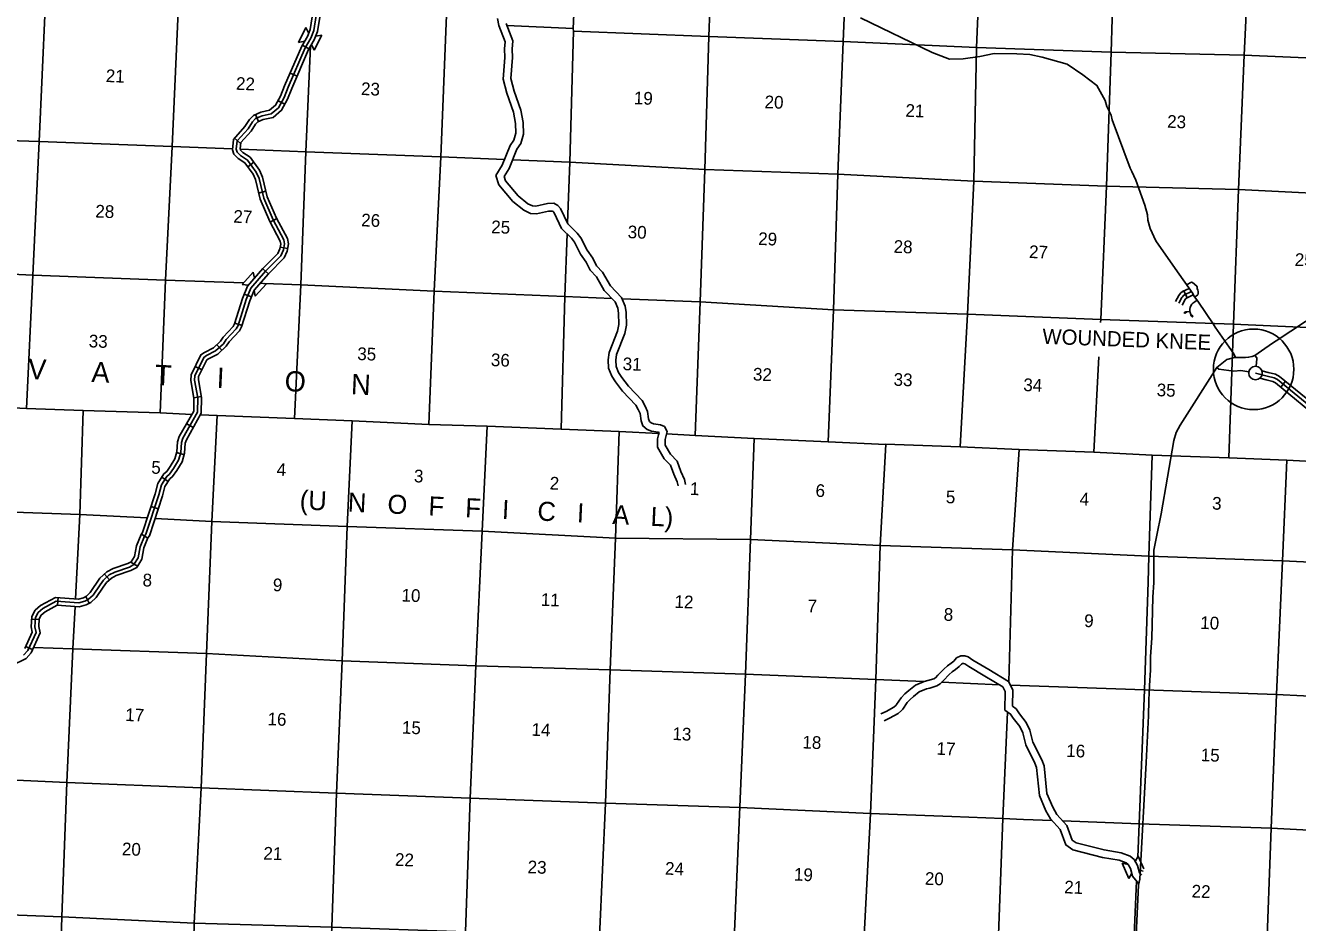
# Model space of a CAD drawing. Extents: x 281213 to 901381, y 15267972 to 16023003.
# Drawn here: x 694903 to 745030, y 15665767 to 15701104 of the extents above; entities that cross this region are included whole.
import ezdxf

# ---------------------------------------------------------------- set-up
doc = ezdxf.new("R2010")
doc.units = 0
for name, color, linetype in [('L10', 7, 'Continuous'), ('L11', 7, 'Continuous'), ('L13', 7, 'Continuous'), ('L14', 7, 'Continuous'), ('L16', 7, 'Continuous'), ('L18', 7, 'Continuous'), ('L31', 7, 'Continuous'), ('L37', 7, 'Continuous'), ('L4', 7, 'Continuous'), ('L9', 7, 'Continuous')]:
    doc.layers.add(name, color=color, linetype=linetype)

msp = doc.modelspace()

# ---------------------------------------------------------------- linework, layer by layer
at = {"layer": 'L10'}
for points in [[(733817, 15674935), (733640, 15675265), (732865, 15675733), (732236, 15676102), (732056, 15676228), (731914, 15676271), (731762, 15676273), (731597, 15676190), (731490, 15676067), (731379, 15675979), (731234, 15675880), (731098, 15675748), (730859, 15675509), (730760, 15675406), (730695, 15675365), (730462, 15675295), (730313, 15675264), (729969, 15675118), (729710, 15674906), (729553, 15674773), (729406, 15674618), (729230, 15674351), (729209, 15674324), (729123, 15674248), (728818, 15674083), (728614, 15673991)], [(733515, 15674864), (733414, 15675051), (732712, 15675475), (732073, 15675849), (731923, 15675955), (731868, 15675972), (731832, 15675972), (731785, 15675949), (731699, 15675849), (731557, 15675737), (731424, 15675646), (731308, 15675534), (731073, 15675299), (730951, 15675172), (730821, 15675090), (730537, 15675004), (730404, 15674976), (730126, 15674858), (729901, 15674675), (729759, 15674555), (729642, 15674431), (729474, 15674176), (729429, 15674118), (729296, 15674001), (728951, 15673814), (728737, 15673718)], [(733515, 15674864), (733495, 15674129)], [(733817, 15674935), (733800, 15674285)], [(738876, 15667637), (738806, 15667727), (738729, 15668013), (738589, 15668249), (738437, 15668378), (738078, 15668515), (737406, 15668627), (736305, 15668908), (736148, 15669016), (735945, 15669593), (735543, 15670029), (735385, 15670306), (735153, 15670847), (735040, 15671945), (734947, 15672173), (734604, 15672872), (734482, 15673344), (734338, 15673645), (734070, 15673989), (733939, 15674189), (733800, 15674285)], [(735115, 15670172), (734859, 15670771), (734746, 15671871), (734672, 15672050), (734321, 15672767), (734199, 15673241), (734081, 15673486), (733825, 15673815), (733721, 15673975), (733495, 15674129)], [(738771, 15667286), (738532, 15667589), (738450, 15667895), (738356, 15668053), (738281, 15668116), (737999, 15668223), (737344, 15668333), (736179, 15668630), (735897, 15668824), (735682, 15669435), (735300, 15669850), (735115, 15670172)]]:
    msp.add_lwpolyline(points, dxfattribs=at)
at = {"layer": 'L11'}
for points in [[(713731, 15698984), (713796, 15699843), (713777, 15700180), (713803, 15700455), (713554, 15701098), (713507, 15701377)], [(714034, 15699009), (714097, 15699840), (714078, 15700174), (714109, 15700497), (713845, 15701179)], [(713731, 15698984), (713870, 15698434), (714136, 15697688), (714216, 15697246), (714231, 15696859), (714147, 15696585), (714001, 15696369), (713692, 15695603), (713435, 15695198)], [(714034, 15699009), (714158, 15698521), (714427, 15697766), (714515, 15697279), (714533, 15696820), (714420, 15696455), (714268, 15696228), (713960, 15695465), (713766, 15695159)], [(719052, 15685972), (718960, 15686149), (718432, 15686696), (718153, 15687062), (718010, 15687294), (717881, 15687610), (717866, 15687934), (717906, 15688215), (718234, 15689056), (718283, 15689325), (718269, 15689769), (718241, 15689969), (718137, 15690222), (717712, 15690659), (717400, 15691207), (717157, 15691463), (716997, 15691780), (716776, 15692098), (716539, 15692572), (716419, 15692726), (716030, 15693112), (715734, 15693724), (715693, 15693775), (715656, 15693795), (715510, 15693788), (715040, 15693689), (714806, 15693699), (714542, 15693830), (714113, 15694175), (713560, 15694831), (713435, 15695198)], [(717256, 15691934), (717035, 15692252), (716794, 15692734), (716644, 15692926), (716278, 15693289), (715989, 15693888), (715888, 15694010), (715728, 15694098), (715472, 15694088), (715015, 15693991), (714882, 15693996), (714705, 15694084), (714324, 15694391), (713826, 15694981), (713766, 15695159)], [(719320, 15686106), (719207, 15686326), (718661, 15686892), (718401, 15687233), (718278, 15687430), (718179, 15687675), (718168, 15687920), (718198, 15688138), (718524, 15688974), (718584, 15689302), (718569, 15689795), (718533, 15690048), (718393, 15690390), (717954, 15690841), (717642, 15691388), (717405, 15691637), (717256, 15691934)], [(719052, 15685972), (719120, 15685816), (719164, 15685527), (719237, 15685328), (719408, 15685183), (719576, 15685120), (719839, 15685078), (719870, 15685065), (719846, 15684979), (719807, 15684822), (719815, 15684491), (720077, 15684037), (720327, 15683780), (720450, 15683425), (720588, 15683132), (720618, 15682965)], [(719320, 15686106), (719411, 15685900), (719456, 15685602), (719491, 15685506), (719562, 15685446), (719653, 15685412), (719923, 15685369), (720083, 15685301), (720193, 15685105), (720136, 15684903), (720108, 15684789), (720113, 15684575), (720319, 15684220), (720589, 15683941), (720728, 15683538), (720876, 15683225), (720913, 15683019)]]:
    msp.add_lwpolyline(points, dxfattribs=at)
at = {"layer": 'L13'}
for p, q in [((716489, 15700987), (713877, 15701097)), ((695189, 15691271), (694949, 15686022)), ((742500, 15689344), (742317, 15684066)), ((697175, 15685943), (697044, 15681845)), ((718304, 15685106), (718152, 15680908)), ((699700, 15681703), (697044, 15681845)), ((733283, 15675130), (731006, 15675230)), ((733602, 15674056), (733423, 15669864))]:
    msp.add_line(p, q, dxfattribs=at)
for points in [[(734103, 15747778), (733740, 15737199), (733542, 15731922), (733374, 15726553), (733108, 15721262), (732928, 15716035), (732812, 15710714), (732600, 15705538), (732384, 15700237), (732278, 15694974), (732030, 15689733), (731732, 15684510)], [(738995, 15736979), (738804, 15731677), (738572, 15726368), (738391, 15721108), (738150, 15715833), (738051, 15710511), (737838, 15705319), (737690, 15700049), (737508, 15694771), (737277, 15689521), (737271, 15689408)], [(744200, 15736770), (743984, 15731460), (743827, 15726165), (743722, 15720910), (743489, 15715618), (743284, 15710392), (743178, 15705129), (742932, 15699929), (742699, 15694637), (742500, 15689344)], [(728310, 15732083), (728102, 15726748), (727867, 15721406), (727741, 15716035), (727525, 15710985), (727345, 15705759), (727121, 15700466), (726916, 15695249), (726748, 15689896), (726535, 15684704)], [(717384, 15723979), (717308, 15721865), (717100, 15716547), (716883, 15711464), (716885, 15711263), (716715, 15706321), (716725, 15706153), (716489, 15700987), (716502, 15700878), (716357, 15695717), (716267, 15693313)], [(696431, 15717549), (696075, 15712337), (695896, 15707136), (695678, 15701786), (695446, 15696528), (695189, 15691271)], [(701648, 15717238), (701379, 15712107), (701116, 15706892), (700927, 15701650), (700685, 15696333), (700419, 15691077), (700213, 15685843)], [(722219, 15711157), (722030, 15705931), (721832, 15700671), (721676, 15695427)], [(711698, 15706051), (711477, 15701199), (711270, 15695931), (711003, 15690633), (710797, 15685390)], [(721832, 15700671), (716502, 15700878)], [(706140, 15700296), (705956, 15696129), (705759, 15690886), (705501, 15685621)], [(748103, 15699712), (742932, 15699929), (737690, 15700049), (732384, 15700237), (727121, 15700466), (721832, 15700671)], [(703063, 15696241), (700685, 15696333), (695446, 15696528), (690140, 15696709), (684813, 15696974), (679622, 15697309), (674367, 15697521), (669139, 15697741), (663853, 15697996), (658584, 15698242), (657067, 15698309)], [(713782, 15695826), (711270, 15695931), (705956, 15696129), (703371, 15696229)], [(721676, 15695427), (716357, 15695717), (714100, 15695812)], [(721676, 15695427), (721488, 15690217), (721290, 15684958)], [(747969, 15694374), (742699, 15694637), (737508, 15694771), (732278, 15694974), (726916, 15695249), (721676, 15695427)], [(716251, 15692893), (716158, 15690424), (716019, 15685196)], [(695189, 15691271), (689911, 15691518), (684614, 15691706), (679395, 15691951), (674116, 15692189)], [(703502, 15690967), (700419, 15691077), (695189, 15691271)], [(718011, 15690352), (716158, 15690424), (711003, 15690633), (705759, 15690886), (704326, 15690937)], [(742500, 15689344), (737277, 15689521), (732030, 15689733), (726748, 15689896), (721488, 15690217), (718415, 15690337)], [(763570, 15688434), (758290, 15688664), (753018, 15688885), (747754, 15689098), (742500, 15689344)], [(737200, 15688051), (737004, 15684289)], [(694949, 15686022), (692064, 15686158), (689729, 15686258), (686784, 15686372), (684466, 15686463), (681573, 15686608), (679163, 15686710), (676254, 15686881), (673904, 15687023), (671094, 15687148), (668712, 15687309)], [(701464, 15685784), (700213, 15685843), (697175, 15685943), (694949, 15686022)], [(702455, 15685738), (702254, 15681567), (702041, 15676359), (701833, 15671075), (701556, 15665743), (701433, 15660490), (701325, 15657630)], [(718304, 15685106), (716019, 15685196), (713091, 15685317), (710797, 15685390), (707777, 15685532), (705501, 15685621), (702455, 15685738), (701800, 15685769)], [(707777, 15685532), (707585, 15681369), (707385, 15676076), (707163, 15670860), (706980, 15665583), (706721, 15660284), (706536, 15654949)], [(713091, 15685317), (712899, 15681179), (712657, 15675880), (712427, 15670663), (712244, 15665395), (712016, 15660011), (711844, 15656815)], [(719858, 15685029), (718304, 15685106)], [(731732, 15684510), (728794, 15684615), (728802, 15684598), (726535, 15684704), (723615, 15684833), (721290, 15684958), (720167, 15685014)], [(723615, 15684833), (723479, 15680852), (723271, 15675551), (722394, 15654958)], [(728802, 15684598), (728583, 15680620), (728409, 15675343)], [(742317, 15684066), (739296, 15684182), (737004, 15684289), (734066, 15684394), (731732, 15684510)], [(734066, 15684394), (733797, 15680443), (733650, 15675245)], [(739296, 15684182), (739169, 15680201), (739137, 15679174)], [(749858, 15683731), (747572, 15683829), (744602, 15683976), (742317, 15684066)], [(744602, 15683976), (744442, 15680013), (744201, 15674746), (743985, 15669479), (743793, 15664151), (743629, 15658965)], [(697044, 15681845), (691855, 15682022), (686651, 15682232), (681380, 15682445), (676067, 15682635), (671531, 15682811)], [(697044, 15681845), (696876, 15678517)], [(718152, 15680908), (712899, 15681179), (707585, 15681369), (702254, 15681567), (700011, 15681687)], [(718152, 15680908), (717939, 15675725), (717766, 15670465), (717526, 15665223), (717447, 15662604)], [(739169, 15680201), (733797, 15680443), (728583, 15680620), (723479, 15680852), (718152, 15680908)], [(749678, 15679768), (744442, 15680013), (739169, 15680201)], [(739137, 15679174), (739004, 15674940), (738787, 15669656), (738730, 15668343)], [(696861, 15678217), (696777, 15676555), (696528, 15671289), (696337, 15665997), (696179, 15660719), (695920, 15655421), (695920, 15653128)], [(723271, 15675551), (717939, 15675725), (712657, 15675880), (707385, 15676076), (702041, 15676359), (696777, 15676555), (695221, 15676603)], [(730305, 15675260), (728409, 15675343), (723271, 15675551)], [(728409, 15675343), (728201, 15670067), (727925, 15664743), (727690, 15659436)], [(748461, 15674534), (744201, 15674746), (739004, 15674940), (733722, 15675112)], [(723047, 15670301), (717766, 15670465), (712427, 15670663), (707163, 15670860), (701833, 15671075), (696528, 15671289), (691392, 15671515), (687509, 15671628)], [(731410, 15669942), (728201, 15670067), (723047, 15670301)], [(733423, 15669864), (731410, 15669942)], [(733423, 15669864), (733224, 15664587), (733133, 15661850)], [(734236, 15669832), (733423, 15669864)], [(735356, 15669789), (734236, 15669832)], [(749215, 15669209), (743985, 15669479), (738787, 15669656), (735779, 15669772)], [(738688, 15667392), (738553, 15664347), (738302, 15659039), (738119, 15653745), (737852, 15648454), (737718, 15643158), (737524, 15637814), (737465, 15636186)], [(717526, 15665223), (712244, 15665395), (706980, 15665583), (701556, 15665743), (696337, 15665997), (691207, 15666188), (685944, 15666401), (680748, 15666603)]]:
    msp.add_lwpolyline(points, dxfattribs=at)
at = {"layer": 'L16'}
msp.add_circle((743373, 15687413), 268, dxfattribs=at)
at = {"layer": 'L18'}
for p, q in [((705658, 15700433), (705949, 15701029)), ((706063, 15700807), (705949, 15701029)), ((705899, 15700479), (705658, 15700433)), ((706171, 15700349), (706284, 15700127)), ((706284, 15700127), (706576, 15700723)), ((706335, 15700677), (706576, 15700723)), ((703877, 15691392), (703438, 15690894)), ((703928, 15691149), (703877, 15691392)), ((703686, 15690875), (703438, 15690894)), ((704400, 15690932), (703961, 15690434)), ((704152, 15690951), (704400, 15690932)), ((703911, 15690677), (703961, 15690434)), ((738633, 15668175), (738754, 15668386)), ((738754, 15668386), (738973, 15667877)), ((738114, 15668111), (738375, 15667501)), ((738356, 15668053), (738114, 15668111)), ((738498, 15667715), (738375, 15667501)), ((738777, 15667834), (738940, 15667795))]:
    msp.add_line(p, q, dxfattribs=at)
at = {"layer": 'L31'}
msp.add_ellipse((743298, 15687559), major_axis=(0, -1586), ratio=0.999994, dxfattribs=at)
at = {"layer": 'L4'}
for points in [[(742589, 15688025), (742518, 15688174), (741782, 15689223), (741704, 15689351), (741128, 15690209), (740937, 15690451), (740899, 15690544), (740203, 15691533), (739440, 15692624), (739217, 15693109), (739130, 15693431), (739114, 15693640), (739013, 15694020), (738653, 15695013), (738500, 15695353), (738438, 15695481), (737723, 15697390), (737680, 15697567), (737519, 15697908), (737445, 15698154), (737127, 15698743), (736563, 15699161), (735950, 15699577), (734967, 15699852), (734487, 15699955), (733962, 15699985), (733069, 15699997), (732504, 15699886), (731857, 15699788), (731313, 15699777), (730628, 15700042), (727813, 15701408)], [(740659, 15690886), (740845, 15690988), (740886, 15690974), (741056, 15690831), (741076, 15690791), (741073, 15690744), (741096, 15690682), (741119, 15690620), (741119, 15690542), (741100, 15690499), (741049, 15690460), (740975, 15690403)], [(738616, 15664159), (738760, 15667236), (738812, 15667477), (739067, 15672070), (739158, 15673912), (739170, 15674522), (739202, 15675101), (739235, 15675708), (739237, 15676245), (739282, 15676965), (739329, 15678583), (739366, 15679167), (739373, 15680434), (739485, 15681026), (739655, 15681865), (740159, 15684751), (740247, 15685065), (740401, 15685360), (741844, 15687633), (742241, 15687951), (742542, 15688020), (742980, 15688031), (743097, 15688032), (743243, 15688065), (743351, 15688107), (743608, 15688290), (744046, 15688590), (744184, 15688684), (747075, 15690591)], [(741073, 15690279), (740988, 15690221), (740903, 15690163), (740868, 15690125), (740833, 15690087), (740800, 15689998), (740787, 15689923), (740786, 15689836), (740808, 15689764), (740829, 15689717), (740889, 15689671), (740898, 15689643), (740891, 15689630), (740873, 15689628), (740846, 15689647), (740828, 15689674), (740829, 15689717)], [(740786, 15689836), (740663, 15689817), (740626, 15689821), (740590, 15689816), (740573, 15689801), (740566, 15689781), (740583, 15689771), (740611, 15689780), (740663, 15689817)], [(743351, 15688107), (743419, 15688016), (743428, 15687971), (743398, 15687680)], [(741844, 15687633), (741934, 15687571), (742515, 15687489), (742800, 15687511), (743108, 15687459)]]:
    msp.add_lwpolyline(points, dxfattribs=at)
at = {"layer": 'L9'}
for p, q in [((706072, 15700183), (705815, 15700334)), ((705604, 15699104), (705329, 15699222)), ((705122, 15697998), (704859, 15698140)), ((704093, 15697322), (703971, 15697595)), ((703365, 15696465), (703143, 15696665)), ((703903, 15695713), (703662, 15695536)), ((704381, 15694573), (704090, 15694504)), ((704807, 15693500), (704543, 15693361)), ((705235, 15692315), (704941, 15692370)), ((704477, 15691322), (704253, 15691519)), ((703806, 15690413), (703528, 15690522)), ((740555, 15690650), (740684, 15690381)), ((703439, 15689287), (703154, 15689377)), ((702643, 15688308), (702441, 15688528)), ((701861, 15687543), (701593, 15687675)), ((744366, 15686857), (744555, 15687088)), ((701834, 15686485), (701539, 15686434)), ((701516, 15685270), (701257, 15685417)), ((701152, 15684194), (700865, 15684277)), ((700527, 15683146), (700276, 15683308)), ((700135, 15682067), (699851, 15682160)), ((699722, 15680907), (699473, 15681071)), ((699315, 15679802), (699059, 15679956)), ((698217, 15679270), (698015, 15679490)), ((696168, 15678267), (696190, 15678565)), ((697420, 15678345), (697279, 15678608)), ((695442, 15677703), (695144, 15677723)), ((695183, 15676522), (694911, 15676645))]:
    msp.add_line(p, q, dxfattribs=at)
for points in [[(706580, 15701907), (706407, 15700872), (706284, 15700542), (706057, 15700155), (705394, 15698616), (705232, 15698199), (704996, 15697765), (704660, 15697484), (704276, 15697403), (704062, 15697308), (703970, 15697211), (703792, 15696936), (703388, 15696489), (703365, 15696246), (703382, 15696196), (703475, 15696095), (703758, 15695911), (704132, 15695401), (704250, 15695126), (704434, 15694350), (704800, 15693516), (705224, 15692708), (705270, 15692498), (705218, 15692219), (705098, 15691948), (704479, 15691323), (703911, 15690677), (703744, 15690255), (703422, 15689231), (703333, 15689071), (702935, 15688640), (702815, 15688465), (702483, 15688160), (702115, 15687970), (702052, 15687927), (701726, 15687270), (701721, 15687143), (701841, 15686446), (701833, 15685826), (701243, 15684786), (701196, 15684645), (701171, 15684256), (701073, 15683916), (700864, 15683572), (700699, 15683332), (700588, 15683239), (700398, 15682944), (700303, 15682575), (699786, 15681002), (699730, 15680917), (699572, 15680525), (699485, 15680082), (699289, 15679757), (699062, 15679629), (698483, 15679436), (698289, 15679335), (698097, 15679159), (697966, 15678979), (697690, 15678568), (697480, 15678376), (697302, 15678281), (697016, 15678206), (696152, 15678267), (695675, 15678010), (695525, 15677879), (695445, 15677735), (695425, 15677431), (695480, 15677176), (695127, 15676396), (694926, 15676173), (694338, 15675877)], [(706430, 15701923), (706262, 15700911), (706148, 15700607), (705923, 15700223), (705255, 15698673), (705096, 15698262), (704878, 15697862), (704592, 15697623), (704230, 15697547), (703974, 15697433), (703852, 15697304), (703673, 15697028), (703243, 15696553), (703212, 15696229), (703249, 15696118), (703377, 15695979), (703654, 15695800), (704001, 15695326), (704107, 15695079), (704291, 15694303), (704664, 15693451), (705082, 15692656), (705116, 15692496), (705073, 15692264), (704971, 15692034), (704369, 15691425), (703780, 15690757), (703602, 15690305), (703283, 15689291), (703211, 15689160), (702817, 15688734), (702701, 15688564), (702396, 15688284), (702038, 15688099), (701934, 15688028), (701578, 15687308), (701570, 15687133), (701691, 15686434), (701683, 15685867), (701105, 15684847), (701047, 15684674), (701022, 15684282), (700934, 15683977), (700738, 15683653), (700586, 15683434), (700474, 15683339), (700259, 15683005), (700159, 15682617), (699650, 15681068), (699596, 15680987), (699428, 15680568), (699342, 15680137), (699180, 15679868), (699001, 15679767), (698424, 15679575), (698202, 15679459), (697985, 15679259), (697843, 15679065), (697575, 15678667), (697392, 15678499), (697247, 15678422), (697002, 15678357), (696119, 15678420), (695589, 15678134), (695406, 15677974), (695298, 15677778), (695274, 15677420), (695323, 15677193), (695000, 15676479), (694833, 15676294)], [(706281, 15701939), (706116, 15700950), (706012, 15700671), (705789, 15700292), (705116, 15698730), (704959, 15698325), (704760, 15697959), (704525, 15697763), (704183, 15697691), (703886, 15697558), (703733, 15697398), (703553, 15697120), (703098, 15696617), (703060, 15696211), (703117, 15696040), (703279, 15695864), (703549, 15695689), (703870, 15695251), (703964, 15695032), (704148, 15694255), (704529, 15693386), (704939, 15692604), (704963, 15692494), (704929, 15692309), (704845, 15692120), (704259, 15691528), (703650, 15690836), (703461, 15690355), (703145, 15689350), (703088, 15689249), (702699, 15688828), (702586, 15688662), (702310, 15688408), (701960, 15688228), (701817, 15688130), (701429, 15687346), (701419, 15687123), (701540, 15686423), (701534, 15685907), (700967, 15684908), (700899, 15684703), (700873, 15684308), (700795, 15684038), (700612, 15683735), (700474, 15683536), (700360, 15683439), (700120, 15683066), (700015, 15682659), (699513, 15681134), (699462, 15681057), (699283, 15680611), (699200, 15680192), (699072, 15679980), (698940, 15679905), (698365, 15679713), (698115, 15679583), (697841, 15679331)], [(740758, 15690744), (740502, 15690621), (740414, 15690556), (740347, 15690464), (740224, 15690229)], [(740846, 15690620), (740580, 15690492), (740522, 15690449), (740498, 15690417), (740475, 15690385), (740356, 15690159)], [(740921, 15690490), (740657, 15690363), (740630, 15690343), (740603, 15690305), (740489, 15690089)], [(743373, 15687413), (743836, 15687286), (744109, 15687225), (744240, 15687153), (746125, 15685608)], [(743547, 15687210), (743799, 15687141), (744055, 15687083), (744155, 15687028), (746045, 15685479), (746307, 15685360), (746527, 15685340), (747435, 15685704), (747663, 15685737), (747739, 15685724), (747816, 15685682), (748262, 15685276), (748503, 15685114), (748833, 15685024), (749152, 15685012), (749239, 15684970), (749895, 15684423)], [(743627, 15687499), (743872, 15687432), (744162, 15687367), (744324, 15687278), (746205, 15685737)], [(697841, 15679331), (697460, 15678765), (697305, 15678623), (697192, 15678563), (696988, 15678509), (696086, 15678573), (695502, 15678258), (695288, 15678070), (695150, 15677822), (695123, 15677409), (695166, 15677209), (694873, 15676563)]]:
    msp.add_lwpolyline(points, dxfattribs=at)

# ---------------------------------------------------------------- texts
at = {"layer": 'L14'}
for s, height, rotation, p in [('21', 500.6, 357.8554, (698061, 15698877)), ('22', 500.6, 357.8553, (703193, 15698572)), ('23', 500.6, 357.8553, (708119, 15698366)), ('19', 500.6, 357.8553, (718871, 15698004)), ('20', 500.6, 357.8553, (724021, 15697847)), ('21', 500.6, 357.8553, (729572, 15697509)), ('23', 500.7, 357.8552, (739884, 15697078)), ('28', 500.6, 357.8542, (697650, 15693542)), ('27', 500.6, 357.8542, (703089, 15693336)), ('26', 500.6, 357.8542, (708127, 15693193)), ('25', 500.6, 357.8542, (713250, 15692924)), ('30', 500.6, 357.8542, (718628, 15692726)), ('29', 500.6, 357.8542, (723769, 15692460)), ('28', 500.6, 357.8541, (729106, 15692151)), ('27', 500.7, 357.8541, (734443, 15691945)), ('25', 500.7, 357.8541, (744912, 15691635)), ('33', 500.6, 357.8532, (697391, 15688429)), ('35', 500.6, 357.8531, (707972, 15687928)), ('36', 500.6, 357.8531, (713237, 15687688)), ('31', 500.6, 357.8531, (718431, 15687529)), ('32', 500.6, 357.8531, (723563, 15687121)), ('33', 500.6, 357.8531, (729105, 15686915)), ('34', 500.7, 357.853, (734217, 15686704)), ('35', 500.7, 357.853, (739472, 15686502)), ('5', 501, 357.8521, (699855, 15683450)), ('4', 501, 357.8522, (704795, 15683367)), ('3', 501, 357.8521, (710204, 15683111)), ('2', 501, 357.8521, (715554, 15682828)), ('1', 501, 357.8521, (721078, 15682612)), ('6', 501, 357.8521, (726029, 15682537)), ('5', 501, 357.8521, (731163, 15682287)), ('4', 501, 357.8521, (736434, 15682204)), ('3', 501, 357.8521, (741655, 15682037)), ('8', 501, 357.8512, (699511, 15679013)), ('9', 501, 357.8512, (704645, 15678822)), ('10', 500.6, 357.8511, (709715, 15678416)), ('11', 500.6, 357.8511, (715206, 15678245)), ('12', 500.6, 357.8512, (720473, 15678165)), ('7', 501, 357.8512, (725710, 15677991)), ('8', 501, 357.8511, (731079, 15677659)), ('9', 501, 357.8511, (736614, 15677410)), ('10', 500.7, 357.8511, (741189, 15677335)), ('17', 500.6, 357.8501, (698830, 15673707)), ('16', 500.6, 357.8501, (704435, 15673541)), ('15', 500.6, 357.8501, (709733, 15673209)), ('14', 500.6, 357.8501, (714839, 15673126)), ('13', 500.6, 357.8501, (720390, 15672959)), ('18', 500.6, 357.85, (725511, 15672627)), ('17', 500.6, 357.85, (730798, 15672378)), ('16', 500.7, 357.85, (735909, 15672294)), ('15', 500.7, 357.85, (741208, 15672127)), ('20', 500.6, 357.849, (698698, 15668421)), ('21', 500.6, 357.849, (704272, 15668250)), ('22', 500.6, 357.849, (709457, 15668004)), ('23', 500.6, 357.8489, (714685, 15667712)), ('24', 500.6, 357.849, (720099, 15667655)), ('19', 500.6, 357.8489, (725180, 15667421)), ('20', 500.6, 357.8489, (730337, 15667256)), ('21', 500.7, 357.8489, (735829, 15666919)), ('22', 500.7, 357.8489, (740848, 15666757))]:
    msp.add_text(s, height=height, rotation=rotation, dxfattribs=at).set_placement(p)
at = {"layer": 'L16'}
msp.add_text('WOUNDED KNEE', height=600.79, rotation=357.8533, dxfattribs=at).set_placement((734965, 15688566))
at = {"layer": 'L37'}
for s, height, rotation, p in [('R      E      S      E      R      V      A      T      I        O      N', 801.13, 357.3205, (682387, 15687766)), ('(U   N   O   F   F   I    C   I    A   L)', 751.08, 357.3195, (705699, 15682044))]:
    msp.add_text(s, height=height, rotation=rotation, dxfattribs=at).set_placement(p)

doc.saveas('drawing.dxf')
